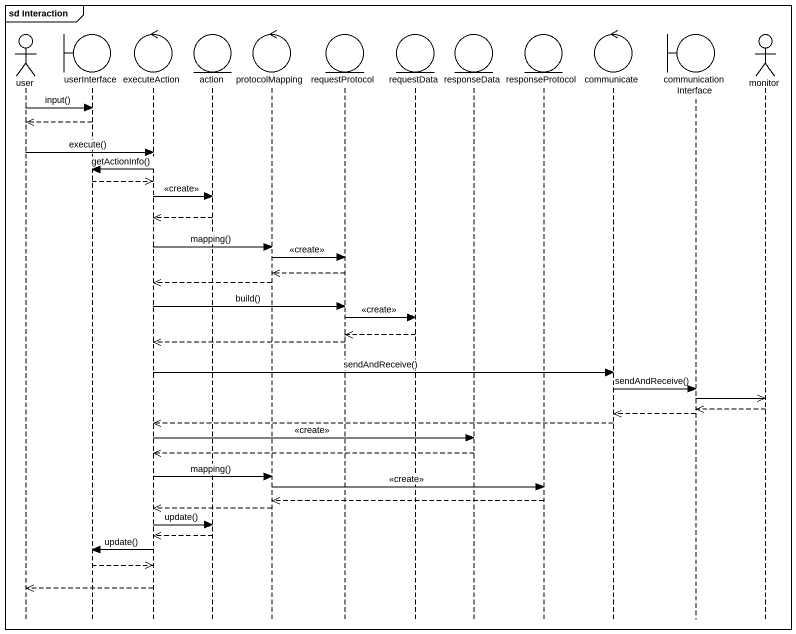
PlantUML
@startuml
mainframe sd Interaction
hide footbox
actor user #FFFFFF
boundary userInterface #FFFFFF
control executeAction #FFFFFF
entity "action" as action_ #FFFFFF
control protocolMapping #FFFFFF
entity requestProtocol #FFFFFF
entity requestData #FFFFFF
entity responseData #FFFFFF
entity responseProtocol #FFFFFF
control communicate #FFFFFF
boundary communicationInterface #FFFFFF
actor monitor #FFFFFF

user -> userInterface : input()
userInterface -->> user
user -> executeAction : execute()
executeAction -> userInterface : getActionInfo()
userInterface -->> executeAction
executeAction -> action_ : <<create>>
action_ -->> executeAction
executeAction -> protocolMapping : mapping()
protocolMapping -> requestProtocol : <<create>>
requestProtocol -->> protocolMapping
protocolMapping -->> executeAction
executeAction -> requestProtocol : build()
requestProtocol -> requestData : <<create>>
requestData -->> requestProtocol
requestProtocol -->> executeAction
executeAction -> communicate : sendAndReceive()
communicate -> communicationInterface : sendAndReceive()
communicationInterface ->> monitor
monitor -->> communicationInterface
communicationInterface -->> communicate
communicate -->> executeAction
executeAction -> responseData : <<create>>
responseData -->> executeAction
executeAction -> protocolMapping : mapping()
protocolMapping -> responseProtocol : <<create>>
responseProtocol -->> protocolMapping
protocolMapping -->> executeAction
executeAction -> action_ : update()
action_ -->> executeAction
executeAction -> userInterface : update()
userInterface -->> executeAction
executeAction -->> user
@enduml
